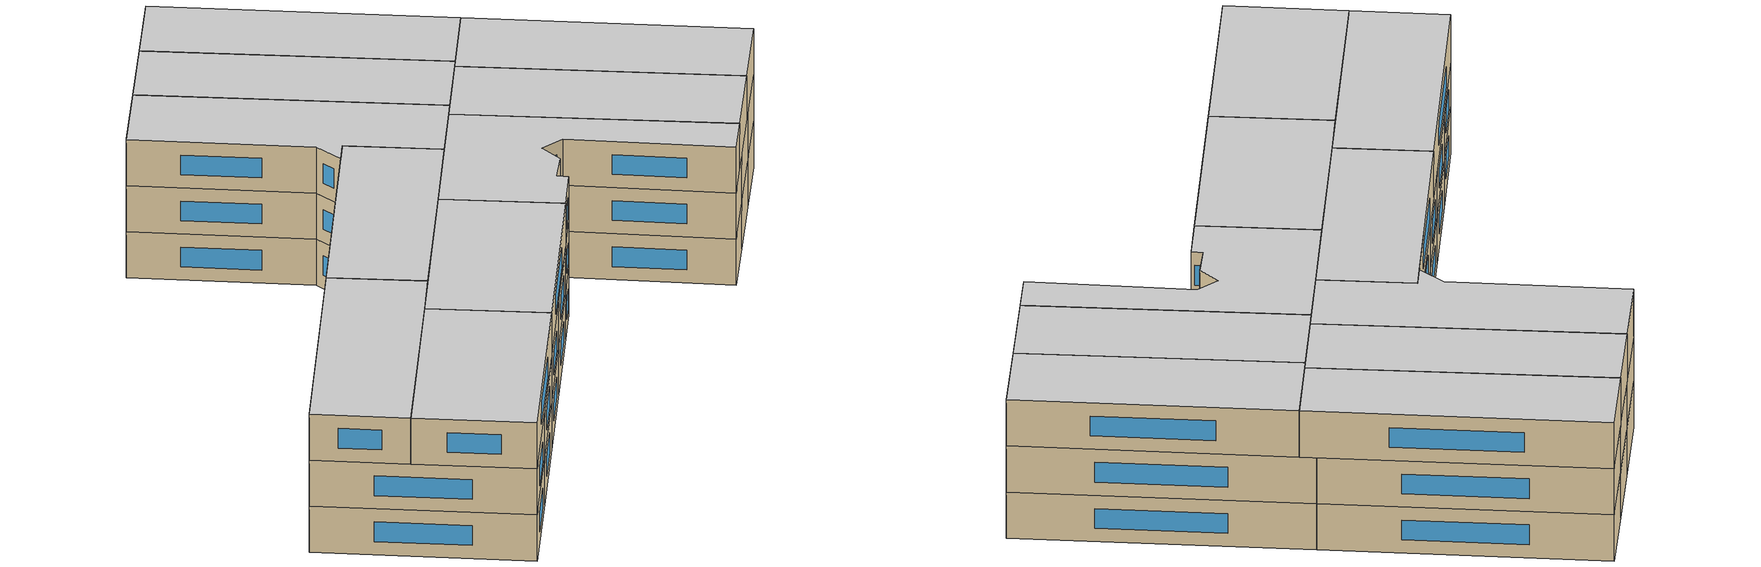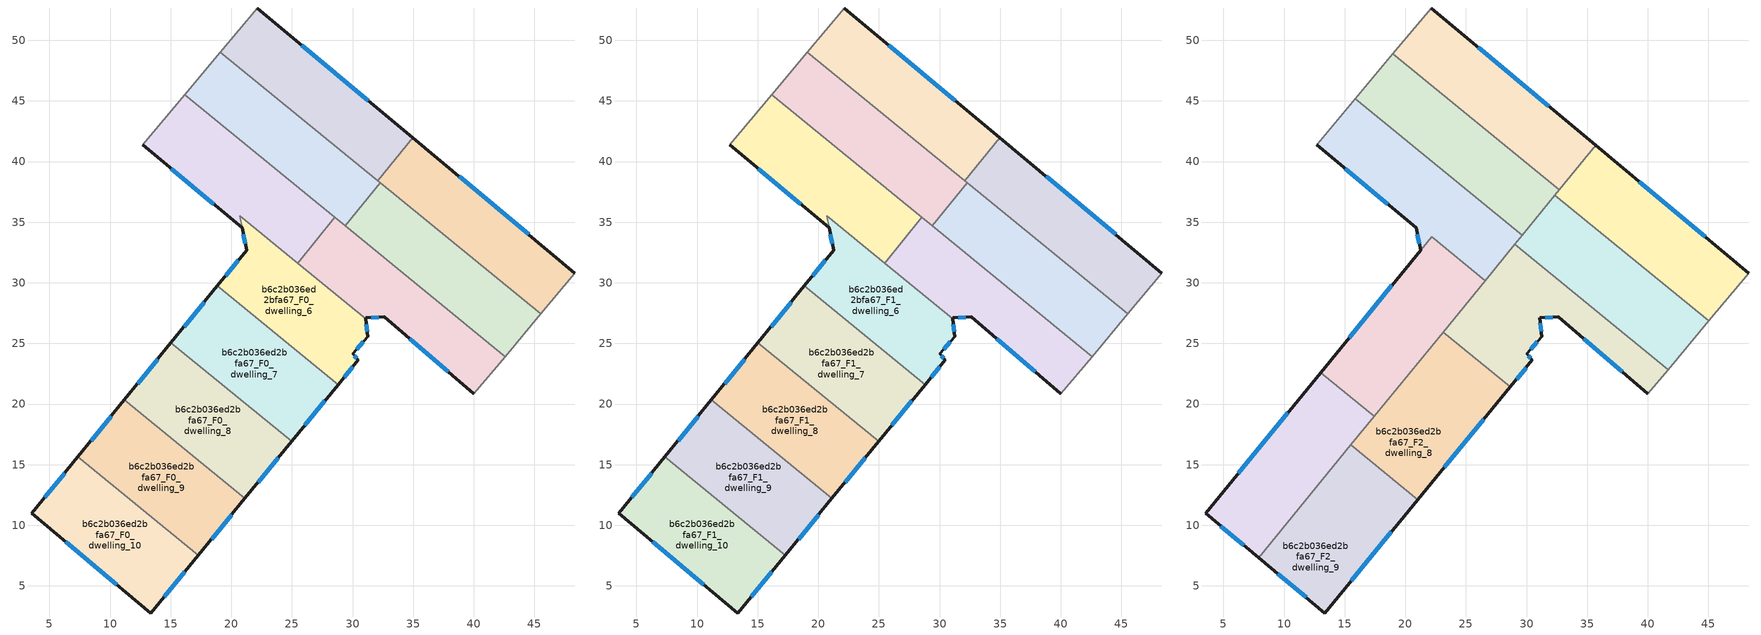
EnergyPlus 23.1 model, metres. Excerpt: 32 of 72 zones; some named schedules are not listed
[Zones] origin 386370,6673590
b6c2b036ed2bfa67_F0_dwelling_0
 floor ground (EU_floor_Construction): 48.34,30.81 45.52,27.43 32.07,38.42 34.96,41.96 z0
 wall outside (EU_wall_Construction): 48.34,30.81 34.96,41.96 z0:3
 wall adiabatic (EU_wall_Construction): 45.52,27.43 48.34,30.81 z0:3
 wall to b6c2b036ed2bfa67_F0_dwelling_1 (EU_wall_Construction): 34.96,41.96 32.07,38.42 z0:3
 wall to b6c2b036ed2bfa67_F0_dwelling_2 (EU_wall_Construction): 32.28,38.24 45.52,27.43 z0:3
 wall to b6c2b036ed2bfa67_F0_dwelling_3 (EU_wall_Construction): 32.07,38.42 32.28,38.24 z0:3
 window (EU_Window_Construction): 44.52,33.99 38.78,38.77 z0.86:2.14
b6c2b036ed2bfa67_F0_dwelling_1
 floor ground (EU_floor_Construction): 34.96,41.96 32.07,38.42 19.09,49.02 22.13,52.67 z0
 wall outside (EU_wall_Construction): 34.96,41.96 22.13,52.67 z0:3
 wall adiabatic (EU_wall_Construction): 22.13,52.67 19.09,49.02 z0:3
 wall to b6c2b036ed2bfa67_F0_dwelling_3 (EU_wall_Construction): 19.09,49.02 32.07,38.42 z0:3
 window (EU_Window_Construction): 31.3,45.02 25.79,49.61 z0.86:2.14
b6c2b036ed2bfa67_F0_dwelling_10
 floor ground (EU_floor_Construction): 17.27,7.52 13.37,2.77 3.53,10.98 7.34,15.64 z0
 wall outside (EU_wall_Construction): 7.34,15.64 3.53,10.98 13.37,2.77 17.27,7.52 z0:3
 wall to b6c2b036ed2bfa67_F0_dwelling_9 (EU_wall_Construction): 17.27,7.52 7.34,15.64 z0:3
 window (EU_Window_Construction): 14.49,4.13 16.16,6.17 / 6.34,8.63 10.56,5.11 / 6.25,14.31 4.62,12.31 z0.86:2.14
b6c2b036ed2bfa67_F0_dwelling_2
 floor ground (EU_floor_Construction): 45.52,27.43 42.59,23.92 29.39,34.7 32.28,38.24 z0
 wall adiabatic (EU_wall_Construction): 42.59,23.92 45.52,27.43 z0:3
 wall to b6c2b036ed2bfa67_F0_dwelling_3 (EU_wall_Construction): 32.28,38.24 29.39,34.7 z0:3
 wall to b6c2b036ed2bfa67_F0_dwelling_4 (EU_wall_Construction): 29.39,34.7 42.59,23.92 z0:3
b6c2b036ed2bfa67_F0_dwelling_3
 floor ground (EU_floor_Construction): 32.28,38.24 29.39,34.7 16.16,45.51 19.09,49.02 z0
 wall adiabatic (EU_wall_Construction): 19.09,49.02 16.16,45.51 z0:3
 wall to b6c2b036ed2bfa67_F0_dwelling_5 (EU_wall_Construction): 16.16,45.51 28.55,35.39 z0:3
 wall to b6c2b036ed2bfa67_F0_dwelling_4 (EU_wall_Construction): 28.55,35.39 29.39,34.7 z0:3
b6c2b036ed2bfa67_F0_dwelling_4
 floor ground (EU_floor_Construction): 42.59,23.92 40.01,20.84 32.61,27.21 31.09,27.11 31.1,27.02 25.47,31.62 28.55,35.39 z0
 wall outside (EU_wall_Construction): 31.1,27.02 31.09,27.11 32.61,27.21 40.01,20.84 z0:3
 wall to b6c2b036ed2bfa67_F0_dwelling_5 (EU_wall_Construction): 28.55,35.39 25.47,31.62 z0:3
 wall adiabatic (EU_wall_Construction): 40.01,20.84 42.59,23.92 z0:3
 wall to b6c2b036ed2bfa67_F0_dwelling_6 (EU_wall_Construction): 25.47,31.62 31.1,27.02 z0:3
 window (EU_Window_Construction): 34.72,25.39 37.9,22.66 / 31.53,27.14 32.17,27.18 z0.86:2.14
b6c2b036ed2bfa67_F0_dwelling_5
 floor ground (EU_floor_Construction): 28.55,35.39 25.47,31.62 20.7,35.52 20.89,34.54 12.71,41.38 16.16,45.51 z0
 wall outside (EU_wall_Construction): 12.71,41.38 20.89,34.54 z0:3
 wall adiabatic (EU_wall_Construction): 16.16,45.51 12.71,41.38 z0:3
 wall to b6c2b036ed2bfa67_F0_dwelling_6 (EU_wall_Construction): 20.89,34.55 20.7,35.52 25.47,31.62 z0:3
 window (EU_Window_Construction): 15.04,39.43 18.55,36.5 z0.86:2.14
b6c2b036ed2bfa67_F0_dwelling_6
 floor ground (EU_floor_Construction): 31.1,27.02 31.25,25.56 30.01,24.13 30.49,23.65 28.82,21.61 18.85,29.75 21.26,32.69 20.89,34.55 20.7,35.52 z0
 wall outside (EU_wall_Construction): 28.82,21.61 30.49,23.65 30.01,24.13 31.25,25.56 31.1,27.02 / 20.89,34.55 21.26,32.69 18.85,29.75 z0:3
 wall to b6c2b036ed2bfa67_F0_dwelling_7 (EU_wall_Construction): 18.85,29.75 28.82,21.61 z0:3
 window (EU_Window_Construction): 30.36,24.54 30.89,25.15 / 30.35,23.78 30.15,23.99 / 29.3,22.19 30.01,23.06 / 20.57,31.85 19.54,30.59 / 21,34.02 21.15,33.22 / 31.21,25.98 31.14,26.6 z0.86:2.14
b6c2b036ed2bfa67_F0_dwelling_7
 floor ground (EU_floor_Construction): 28.82,21.61 24.97,16.92 15.02,25.05 18.85,29.75 z0
 wall outside (EU_wall_Construction): 24.97,16.92 28.82,21.61 / 18.85,29.75 15.02,25.05 z0:3
 wall to b6c2b036ed2bfa67_F0_dwelling_8 (EU_wall_Construction): 15.02,25.05 24.97,16.92 z0:3
 window (EU_Window_Construction): 26.07,18.26 27.72,20.27 / 17.76,28.41 16.11,26.39 z0.86:2.14
b6c2b036ed2bfa67_F0_dwelling_8
 floor ground (EU_floor_Construction): 24.97,16.92 21.12,12.22 11.18,20.35 15.02,25.05 z0
 wall outside (EU_wall_Construction): 21.12,12.22 24.97,16.92 / 15.02,25.05 11.18,20.35 z0:3
 wall to b6c2b036ed2bfa67_F0_dwelling_9 (EU_wall_Construction): 11.18,20.35 21.12,12.22 z0:3
 window (EU_Window_Construction): 22.22,13.57 23.87,15.58 / 13.92,23.71 12.28,21.69 z0.86:2.14
b6c2b036ed2bfa67_F0_dwelling_9
 floor ground (EU_floor_Construction): 21.12,12.22 17.27,7.52 7.34,15.64 11.18,20.35 z0
 wall outside (EU_wall_Construction): 17.27,7.52 21.12,12.22 / 11.18,20.35 7.34,15.64 z0:3
 window (EU_Window_Construction): 18.37,8.87 20.02,10.88 / 10.08,19 8.43,16.99 z0.86:2.14
b6c2b036ed2bfa67_F1_dwelling_0
 floor to b6c2b036ed2bfa67_F0_dwelling_0 (EU_floor_Construction): 48.34,30.81 45.52,27.43 32.07,38.42 34.96,41.96 z3
 wall outside (EU_wall_Construction): 48.34,30.81 34.96,41.96 z3:6
 wall adiabatic (EU_wall_Construction): 45.52,27.43 48.34,30.81 z3:6
 wall to b6c2b036ed2bfa67_F1_dwelling_1 (EU_wall_Construction): 34.96,41.96 32.07,38.42 z3:6
 wall to b6c2b036ed2bfa67_F1_dwelling_2 (EU_wall_Construction): 32.28,38.24 45.52,27.43 z3:6
 wall to b6c2b036ed2bfa67_F1_dwelling_3 (EU_wall_Construction): 32.07,38.42 32.28,38.24 z3:6
 window (EU_Window_Construction): 44.52,33.99 38.78,38.77 z3.86:5.14
b6c2b036ed2bfa67_F1_dwelling_1
 floor to b6c2b036ed2bfa67_F0_dwelling_1 (EU_floor_Construction): 34.96,41.96 32.07,38.42 19.09,49.02 22.13,52.67 z3
 wall outside (EU_wall_Construction): 34.96,41.96 22.13,52.67 z3:6
 wall adiabatic (EU_wall_Construction): 22.13,52.67 19.09,49.02 z3:6
 wall to b6c2b036ed2bfa67_F1_dwelling_3 (EU_wall_Construction): 19.09,49.02 32.07,38.42 z3:6
 window (EU_Window_Construction): 31.3,45.02 25.79,49.61 z3.86:5.14
b6c2b036ed2bfa67_F1_dwelling_10
 floor to b6c2b036ed2bfa67_F0_dwelling_10 (EU_floor_Construction): 17.27,7.52 13.37,2.77 3.53,10.98 7.34,15.64 z3
 wall outside (EU_wall_Construction): 7.34,15.64 3.53,10.98 13.37,2.77 17.27,7.52 z3:6
 wall to b6c2b036ed2bfa67_F1_dwelling_9 (EU_wall_Construction): 17.27,7.52 7.34,15.64 z3:6
 window (EU_Window_Construction): 14.49,4.13 16.16,6.17 / 6.34,8.63 10.56,5.11 / 6.25,14.31 4.62,12.31 z3.86:5.14
 ceiling adiabatic (EU_roof_Construction): 7.92,7.32 11.76,12.03 7.34,15.64 3.53,10.98 z6
b6c2b036ed2bfa67_F1_dwelling_2
 floor to b6c2b036ed2bfa67_F0_dwelling_2 (EU_floor_Construction): 45.52,27.43 42.59,23.92 29.39,34.7 32.28,38.24 z3
 wall adiabatic (EU_wall_Construction): 42.59,23.92 45.52,27.43 z3:6
 wall to b6c2b036ed2bfa67_F1_dwelling_3 (EU_wall_Construction): 32.28,38.24 29.39,34.7 z3:6
 wall to b6c2b036ed2bfa67_F1_dwelling_4 (EU_wall_Construction): 29.39,34.7 42.59,23.92 z3:6
b6c2b036ed2bfa67_F1_dwelling_3
 floor to b6c2b036ed2bfa67_F0_dwelling_3 (EU_floor_Construction): 32.28,38.24 29.39,34.7 16.16,45.51 19.09,49.02 z3
 wall adiabatic (EU_wall_Construction): 19.09,49.02 16.16,45.51 z3:6
 wall to b6c2b036ed2bfa67_F1_dwelling_5 (EU_wall_Construction): 16.16,45.51 28.55,35.39 z3:6
 wall to b6c2b036ed2bfa67_F1_dwelling_4 (EU_wall_Construction): 28.55,35.39 29.39,34.7 z3:6
b6c2b036ed2bfa67_F1_dwelling_4
 floor to b6c2b036ed2bfa67_F0_dwelling_4 (EU_floor_Construction): 42.59,23.92 40.01,20.84 32.61,27.21 31.09,27.11 31.1,27.02 25.47,31.62 28.55,35.39 z3
 wall outside (EU_wall_Construction): 31.1,27.02 31.09,27.11 32.61,27.21 40.01,20.84 z3:6
 wall to b6c2b036ed2bfa67_F1_dwelling_5 (EU_wall_Construction): 28.55,35.39 25.47,31.62 z3:6
 wall adiabatic (EU_wall_Construction): 40.01,20.84 42.59,23.92 z3:6
 wall to b6c2b036ed2bfa67_F1_dwelling_6 (EU_wall_Construction): 25.47,31.62 31.1,27.02 z3:6
 window (EU_Window_Construction): 34.72,25.39 37.9,22.66 / 31.53,27.14 32.17,27.18 z3.86:5.14
b6c2b036ed2bfa67_F1_dwelling_5
 floor to b6c2b036ed2bfa67_F0_dwelling_5 (EU_floor_Construction): 28.55,35.39 25.47,31.62 20.7,35.52 20.89,34.54 12.71,41.38 16.16,45.51 z3
 wall outside (EU_wall_Construction): 12.71,41.38 20.89,34.54 z3:6
 wall adiabatic (EU_wall_Construction): 16.16,45.51 12.71,41.38 z3:6
 wall to b6c2b036ed2bfa67_F1_dwelling_6 (EU_wall_Construction): 20.89,34.55 20.7,35.52 25.47,31.62 z3:6
 window (EU_Window_Construction): 15.04,39.43 18.55,36.5 z3.86:5.14
b6c2b036ed2bfa67_F1_dwelling_6
 floor to b6c2b036ed2bfa67_F0_dwelling_6 (EU_floor_Construction): 31.1,27.02 31.25,25.56 30.01,24.13 30.49,23.65 28.82,21.61 18.85,29.75 21.26,32.69 20.89,34.55 20.7,35.52 z3
 wall outside (EU_wall_Construction): 28.82,21.61 30.49,23.65 30.01,24.13 31.25,25.56 31.1,27.02 / 20.89,34.55 21.26,32.69 18.85,29.75 z3:6
 wall to b6c2b036ed2bfa67_F1_dwelling_7 (EU_wall_Construction): 18.85,29.75 28.82,21.61 z3:6
 window (EU_Window_Construction): 30.36,24.54 30.89,25.15 / 30.35,23.78 30.15,23.99 / 29.3,22.19 30.01,23.06 / 20.57,31.85 19.54,30.59 / 21,34.02 21.15,33.22 / 31.21,25.98 31.14,26.6 z3.86:5.14
b6c2b036ed2bfa67_F1_dwelling_7
 floor to b6c2b036ed2bfa67_F0_dwelling_7 (EU_floor_Construction): 28.82,21.61 24.97,16.92 15.02,25.05 18.85,29.75 z3
 wall outside (EU_wall_Construction): 24.97,16.92 28.82,21.61 / 18.85,29.75 15.02,25.05 z3:6
 wall to b6c2b036ed2bfa67_F1_dwelling_8 (EU_wall_Construction): 15.02,25.05 24.97,16.92 z3:6
 window (EU_Window_Construction): 26.07,18.26 27.72,20.27 / 17.76,28.41 16.11,26.39 z3.86:5.14
b6c2b036ed2bfa67_F1_dwelling_8
 floor to b6c2b036ed2bfa67_F0_dwelling_8 (EU_floor_Construction): 24.97,16.92 21.12,12.22 11.18,20.35 15.02,25.05 z3
 wall outside (EU_wall_Construction): 21.12,12.22 24.97,16.92 / 15.02,25.05 11.18,20.35 z3:6
 wall to b6c2b036ed2bfa67_F1_dwelling_9 (EU_wall_Construction): 11.18,20.35 21.12,12.22 z3:6
 window (EU_Window_Construction): 22.22,13.57 23.87,15.58 / 13.92,23.71 12.28,21.69 z3.86:5.14
b6c2b036ed2bfa67_F1_dwelling_9
 floor to b6c2b036ed2bfa67_F0_dwelling_9 (EU_floor_Construction): 21.12,12.22 17.27,7.52 7.34,15.64 11.18,20.35 z3
 wall outside (EU_wall_Construction): 17.27,7.52 21.12,12.22 / 11.18,20.35 7.34,15.64 z3:6
 window (EU_Window_Construction): 18.37,8.87 20.02,10.88 / 10.08,19 8.43,16.99 z3.86:5.14
 ceiling adiabatic (EU_roof_Construction): 11.76,12.03 15.6,16.73 11.18,20.35 7.34,15.64 z6
b6c2b036ed2bfa67_F2_dwelling_0
 floor to b6c2b036ed2bfa67_F1_dwelling_1 (EU_floor_Construction): 34.96,41.96 32.07,38.42 19.09,49.02 22.13,52.67 z6
 floor to b6c2b036ed2bfa67_F1_dwelling_0 (EU_floor_Construction): 35.7,41.34 32.82,37.81 32.07,38.42 34.96,41.96 z6
 floor to b6c2b036ed2bfa67_F1_dwelling_3 (EU_floor_Construction): 32.28,38.24 32.16,38.1 18.96,48.88 19.09,49.02 z6
 floor to b6c2b036ed2bfa67_F1_dwelling_2 (EU_floor_Construction): 32.82,37.81 32.7,37.66 32.16,38.1 32.28,38.24 z6
 wall outside (EU_wall_Construction): 35.71,41.34 22.13,52.67 z6:9
 wall to b6c2b036ed2bfa67_F2_dwelling_1 (EU_wall_Construction): 18.96,48.88 32.7,37.66 z6:9
 wall adiabatic (EU_wall_Construction): 22.13,52.67 18.96,48.88 z6:9
 wall to b6c2b036ed2bfa67_F2_dwelling_5 (EU_wall_Construction): 32.7,37.66 35.71,41.34 z6:9
 window (EU_Window_Construction): 31.83,44.58 26.01,49.43 z6.86:8.14
 ceiling to b6c2b036ed2bfa67_F3_dwelling_0 (EU_floor_Construction): 32.7,37.66 35.71,41.34 22.13,52.67 18.96,48.88 z9
b6c2b036ed2bfa67_F2_dwelling_1
 floor to b6c2b036ed2bfa67_F1_dwelling_3 (EU_floor_Construction): 32.16,38.1 29.39,34.7 16.16,45.51 18.96,48.88 z6
 floor to b6c2b036ed2bfa67_F1_dwelling_5 (EU_floor_Construction): 28.55,35.39 28.26,35.04 15.87,45.17 16.16,45.51 z6
 floor to b6c2b036ed2bfa67_F1_dwelling_2 (EU_floor_Construction): 32.7,37.66 29.93,34.27 29.39,34.7 32.16,38.1 z6
 floor to b6c2b036ed2bfa67_F1_dwelling_4 (EU_floor_Construction): 29.93,34.27 29.64,33.92 28.26,35.04 28.55,35.39 z6
 wall to b6c2b036ed2bfa67_F2_dwelling_2 (EU_wall_Construction): 15.87,45.17 29.64,33.92 z6:9
 wall adiabatic (EU_wall_Construction): 18.96,48.88 15.87,45.17 z6:9
 wall to b6c2b036ed2bfa67_F2_dwelling_6 (EU_wall_Construction): 29.64,33.92 32.35,37.23 z6:9
 wall to b6c2b036ed2bfa67_F2_dwelling_5 (EU_wall_Construction): 32.35,37.23 32.7,37.66 z6:9
 ceiling to b6c2b036ed2bfa67_F3_dwelling_1 (EU_floor_Construction): 29.64,33.92 32.7,37.66 18.96,48.88 15.87,45.17 z9
b6c2b036ed2bfa67_F2_dwelling_2
 floor to b6c2b036ed2bfa67_F1_dwelling_5 (EU_floor_Construction): 28.26,35.04 25.47,31.62 20.7,35.52 20.89,34.55 12.71,41.38 15.87,45.17 z6
 floor to b6c2b036ed2bfa67_F1_dwelling_4 (EU_floor_Construction): 29.64,33.92 26.85,30.5 25.47,31.62 28.26,35.04 z6
 floor to b6c2b036ed2bfa67_F1_dwelling_6 (EU_floor_Construction): 22.16,33.8 21.26,32.69 20.89,34.55 20.7,35.52 26.85,30.5 26.59,30.19 z6
 wall outside (EU_wall_Construction): 12.71,41.38 20.89,34.54 21.26,32.69 z6:9
 wall adiabatic (EU_wall_Construction): 15.87,45.17 12.78,41.47 12.71,41.38 z6:9
 wall to b6c2b036ed2bfa67_F2_dwelling_7 (EU_wall_Construction): 26.59,30.18 29.03,33.17 z6:9
 wall to b6c2b036ed2bfa67_F2_dwelling_3 (EU_wall_Construction): 22.17,33.8 26.59,30.18 / 21.26,32.69 22.16,33.8 z6:9
 wall to b6c2b036ed2bfa67_F2_dwelling_6 (EU_wall_Construction): 29.03,33.17 29.64,33.92 z6:9
 window (EU_Window_Construction): 15.04,39.43 18.55,36.5 / 20.99,34.02 21.15,33.22 z6.86:8.14
 ceiling to b6c2b036ed2bfa67_F3_dwelling_2 (EU_floor_Construction): 26.59,30.18 29.64,33.92 15.87,45.17 12.78,41.47 12.71,41.38 20.89,34.54 21.26,32.69 22.16,33.8 z9
b6c2b036ed2bfa67_F2_dwelling_3
 floor to b6c2b036ed2bfa67_F1_dwelling_7 (EU_floor_Construction): 23.28,26.13 19.44,21.44 15.02,25.05 18.85,29.75 z6
 floor to b6c2b036ed2bfa67_F1_dwelling_8 (EU_floor_Construction): 19.44,21.44 17.43,18.98 13.01,22.59 15.02,25.05 z6
 floor to b6c2b036ed2bfa67_F1_dwelling_6 (EU_floor_Construction): 26.59,30.19 23.28,26.13 18.85,29.75 22.16,33.8 z6
 wall outside (EU_wall_Construction): 21.26,32.69 13.01,22.59 z6:9
 wall to b6c2b036ed2bfa67_F2_dwelling_4 (EU_wall_Construction): 13.01,22.59 17.43,18.97 z6:9
 wall to b6c2b036ed2bfa67_F2_dwelling_8 (EU_wall_Construction): 17.43,18.97 23.13,25.94 z6:9
 wall to b6c2b036ed2bfa67_F2_dwelling_7 (EU_wall_Construction): 23.12,25.94 26.59,30.19 z6:9
 window (EU_Window_Construction): 18.9,29.81 15.36,25.48 z6.86:8.14
 ceiling to b6c2b036ed2bfa67_F3_dwelling_3 (EU_floor_Construction): 17.43,18.97 26.59,30.18 22.17,33.8 13.01,22.59 z9
b6c2b036ed2bfa67_F2_dwelling_4
 floor to b6c2b036ed2bfa67_F1_dwelling_8 (EU_floor_Construction): 17.43,18.98 15.6,16.73 11.18,20.35 13.01,22.59 z6
 floor adiabatic (EU_floor_Construction): 15.6,16.73 7.92,7.32 3.53,10.98 11.18,20.35 z6
 wall outside (EU_wall_Construction): 13.01,22.59 3.53,10.98 7.92,7.32 z6:9
 wall to b6c2b036ed2bfa67_F2_dwelling_9 (EU_wall_Construction): 7.92,7.32 15.52,16.63 z6:9
 wall to b6c2b036ed2bfa67_F2_dwelling_8 (EU_wall_Construction): 15.52,16.63 17.43,18.98 z6:9
 window (EU_Window_Construction): 4.78,9.93 6.66,8.37 / 10.3,19.27 6.24,14.3 z6.86:8.14
 ceiling to b6c2b036ed2bfa67_F3_dwelling_4 (EU_floor_Construction): 7.92,7.32 17.43,18.97 13.01,22.59 3.53,10.98 z9
b6c2b036ed2bfa67_F2_dwelling_5
 floor to b6c2b036ed2bfa67_F1_dwelling_0 (EU_floor_Construction): 48.34,30.81 45.52,27.43 32.82,37.81 35.7,41.34 z6
 floor to b6c2b036ed2bfa67_F1_dwelling_2 (EU_floor_Construction): 45.52,27.43 45.04,26.86 32.35,37.23 32.82,37.81 z6
 wall outside (EU_wall_Construction): 48.34,30.81 35.71,41.34 z6:9
 wall adiabatic (EU_wall_Construction): 45.04,26.86 48.34,30.81 z6:9
 wall to b6c2b036ed2bfa67_F2_dwelling_6 (EU_wall_Construction): 32.35,37.23 45.04,26.86 z6:9
 window (EU_Window_Construction): 44.73,33.82 39.31,38.33 z6.86:8.14
 ceiling to b6c2b036ed2bfa67_F3_dwelling_5 (EU_floor_Construction): 45.04,26.86 48.34,30.81 35.71,41.34 32.35,37.23 z9
b6c2b036ed2bfa67_F2_dwelling_6
 floor to b6c2b036ed2bfa67_F1_dwelling_2 (EU_floor_Construction): 45.04,26.86 42.59,23.92 29.93,34.27 32.35,37.23 z6
 floor to b6c2b036ed2bfa67_F1_dwelling_4 (EU_floor_Construction): 42.59,23.92 41.68,22.83 29.03,33.17 29.93,34.27 z6
 wall adiabatic (EU_wall_Construction): 41.68,22.83 45.04,26.86 z6:9
 wall to b6c2b036ed2bfa67_F2_dwelling_7 (EU_wall_Construction): 29.03,33.17 41.68,22.83 z6:9
 ceiling to b6c2b036ed2bfa67_F3_dwelling_6 (EU_floor_Construction): 41.68,22.83 45.04,26.86 32.35,37.23 29.03,33.17 z9
b6c2b036ed2bfa67_F2_dwelling_7
 floor to b6c2b036ed2bfa67_F1_dwelling_4 (EU_floor_Construction): 41.68,22.83 40.01,20.84 32.61,27.21 31.09,27.11 31.1,27.02 26.85,30.5 29.03,33.17 z6
 floor to b6c2b036ed2bfa67_F1_dwelling_6 (EU_floor_Construction): 31.1,27.02 31.25,25.56 30.01,24.13 30.49,23.65 28.82,21.61 23.28,26.13 26.85,30.5 z6
 floor to b6c2b036ed2bfa67_F1_dwelling_7 (EU_floor_Construction): 28.82,21.61 28.66,21.42 23.13,25.94 23.28,26.13 z6
 wall outside (EU_wall_Construction): 28.66,21.42 30.49,23.65 30.01,24.13 31.25,25.56 31.09,27.11 32.61,27.21 40.01,20.84 z6:9
 wall to b6c2b036ed2bfa67_F2_dwelling_8 (EU_wall_Construction): 23.12,25.94 28.66,21.42 z6:9
 wall adiabatic (EU_wall_Construction): 40.01,20.84 41.68,22.83 z6:9
 window (EU_Window_Construction): 31.2,26 31.14,26.67 / 30.36,24.54 30.89,25.15 / 30.35,23.78 30.15,23.99 / 29.18,22.06 29.97,23.01 / 34.72,25.39 37.9,22.66 / 31.53,27.14 32.17,27.18 z6.86:8.14
 ceiling to b6c2b036ed2bfa67_F3_dwelling_7 (EU_floor_Construction): 40.01,20.84 41.68,22.83 29.03,33.17 23.12,25.94 28.66,21.42 30.49,23.65 30.01,24.13 31.25,25.56 31.09,27.11 32.61,27.21 z9
b6c2b036ed2bfa67_F2_dwelling_8
 floor to b6c2b036ed2bfa67_F1_dwelling_8 (EU_floor_Construction): 24.97,16.92 21.12,12.22 15.6,16.73 19.44,21.44 z6
 floor to b6c2b036ed2bfa67_F1_dwelling_7 (EU_floor_Construction): 28.66,21.42 24.97,16.92 19.44,21.44 23.13,25.94 z6
 floor to b6c2b036ed2bfa67_F1_dwelling_9 (EU_floor_Construction): 21.12,12.22 21.04,12.12 15.52,16.63 15.6,16.73 z6
 wall outside (EU_wall_Construction): 21.04,12.12 28.66,21.42 z6:9
 wall to b6c2b036ed2bfa67_F2_dwelling_9 (EU_wall_Construction): 15.52,16.63 21.04,12.12 z6:9
 window (EU_Window_Construction): 23.22,14.78 26.48,18.76 z6.86:8.14
 ceiling to b6c2b036ed2bfa67_F3_dwelling_8 (EU_floor_Construction): 21.04,12.12 28.66,21.42 23.12,25.94 15.52,16.63 z9
b6c2b036ed2bfa67_F2_dwelling_9
 floor to b6c2b036ed2bfa67_F1_dwelling_10 (EU_floor_Construction): 17.27,7.52 13.37,2.77 7.92,7.32 11.76,12.03 z6
 floor to b6c2b036ed2bfa67_F1_dwelling_9 (EU_floor_Construction): 21.04,12.12 17.27,7.52 11.76,12.03 15.52,16.63 z6
 wall outside (EU_wall_Construction): 7.92,7.32 13.37,2.77 21.04,12.12 z6:9
 window (EU_Window_Construction): 15.56,5.44 18.85,9.45 / 9.47,6.02 11.81,4.07 z6.86:8.14
 ceiling to b6c2b036ed2bfa67_F3_dwelling_9 (EU_floor_Construction): 13.37,2.77 21.04,12.12 15.52,16.63 7.92,7.32 z9
[Building]
EU S2 Campaign: North Axis=0; Terrain=City; Solar Distribution=FullExterior
[Site:Location]
Helsinki-Vantaa.AP: Latitude=60.317; Longitude=24.963; Time Zone=2; Elevation=54.6
[SizingPeriod:WeatherFileDays]
AnnualSizingPeriod: Begin Month=1; Begin Day of Month=1; End Month=12; End Day of Month=31; Day of Week for Start Day=Monday; Use Weather File Daylight Saving Period=No; Use Weather File Rain and Snow Indicators=No
[MATERIAL]
EU_InternalMass_Material: Roughness=MediumRough; Thickness=0.1; Conductivity=1; Density=1800; Specific Heat=900; Thermal Absorptance=0.9; Solar Absorptance=0.7; Visible Absorptance=0.7
[MATERIAL:NOMASS] Roughness=MediumRough; Thermal Absorptance=0.9; Solar Absorptance=0.7; Visible Absorptance=0.7
Name | Thermal Resistance
EU_wall_NoMass | 1.10183
EU_roof_NoMass; EU_floor_NoMass | 1.70606
[WINDOWMATERIAL:SIMPLEGLAZINGSYSTEM]
EU_Window_SimpleGlazing: UFactor=3.11035; Solar Heat Gain Coefficient=0.8; Visible Transmittance=0.8
[CONSTRUCTION]
EU_wall_Construction: EU_wall_NoMass
EU_roof_Construction: EU_roof_NoMass
EU_floor_Construction: EU_floor_NoMass
EU_Window_Construction: EU_Window_SimpleGlazing
EU_InternalMass_Construction: EU_InternalMass_Material
[ZONE] Type=1; Multiplier=1; Ceiling Height=autocalculate; Floor Area=autocalculate; Part of Total Floor Area=Yes
Name | Volume
b6c2b036ed2bfa67_F0_dwelling_0; b6c2b036ed2bfa67_F1_dwelling_0 | 234.007
b6c2b036ed2bfa67_F2_dwelling_0 | 257.419
b6c2b036ed2bfa67_F0_dwelling_1; b6c2b036ed2bfa67_F1_dwelling_1 | 234.018
b6c2b036ed2bfa67_F2_dwelling_1; b6c2b036ed2bfa67_F2_dwelling_7 | 257.448
b6c2b036ed2bfa67_F0_dwelling_10; b6c2b036ed2bfa67_F1_dwelling_10 | 234.015
b6c2b036ed2bfa67_F0_dwelling_2; b6c2b036ed2bfa67_F1_dwelling_2 | 234.038
b6c2b036ed2bfa67_F2_dwelling_2 | 266.601
b6c2b036ed2bfa67_F0_dwelling_3; b6c2b036ed2bfa67_F1_dwelling_3 | 234.04
b6c2b036ed2bfa67_F2_dwelling_3 | 248.282
b6c2b036ed2bfa67_F0_dwelling_4; b6c2b036ed2bfa67_F1_dwelling_4 | 234.064
b6c2b036ed2bfa67_F2_dwelling_4 | 257.429
b6c2b036ed2bfa67_F0_dwelling_5 | 251.709
b6c2b036ed2bfa67_F1_dwelling_5 | 251.717
b6c2b036ed2bfa67_F2_dwelling_5 | 257.445
b6c2b036ed2bfa67_F0_dwelling_6; b6c2b036ed2bfa67_F1_dwelling_6 | 216.348
b6c2b036ed2bfa67_F2_dwelling_6 | 257.442
b6c2b036ed2bfa67_F0_dwelling_7; b6c2b036ed2bfa67_F1_dwelling_7 | 234.012
b6c2b036ed2bfa67_F0_dwelling_8; b6c2b036ed2bfa67_F1_dwelling_8 | 234.045
b6c2b036ed2bfa67_F2_dwelling_8 | 257.44
b6c2b036ed2bfa67_F0_dwelling_9; b6c2b036ed2bfa67_F1_dwelling_9 | 234.026
b6c2b036ed2bfa67_F2_dwelling_9 | 257.435
[INTERNALMASS] Construction=EU_InternalMass_Construction
Name | Zone or ZoneList | Surface Area
b6c2b036ed2bfa67_F0_dwelling_0_EU_InternalMass | b6c2b036ed2bfa67_F0_dwelling_0 | 78.0025
b6c2b036ed2bfa67_F0_dwelling_1_EU_InternalMass | b6c2b036ed2bfa67_F0_dwelling_1 | 78.004
b6c2b036ed2bfa67_F0_dwelling_2_EU_InternalMass | b6c2b036ed2bfa67_F0_dwelling_2 | 78.0133
b6c2b036ed2bfa67_F0_dwelling_3_EU_InternalMass | b6c2b036ed2bfa67_F0_dwelling_3 | 78.0143
b6c2b036ed2bfa67_F0_dwelling_4_EU_InternalMass | b6c2b036ed2bfa67_F0_dwelling_4 | 78.0204
b6c2b036ed2bfa67_F0_dwelling_5_EU_InternalMass | b6c2b036ed2bfa67_F0_dwelling_5 | 83.9081
b6c2b036ed2bfa67_F0_dwelling_6_EU_InternalMass | b6c2b036ed2bfa67_F0_dwelling_6 | 72.126
b6c2b036ed2bfa67_F0_dwelling_7_EU_InternalMass | b6c2b036ed2bfa67_F0_dwelling_7 | 78.004
b6c2b036ed2bfa67_F0_dwelling_8_EU_InternalMass | b6c2b036ed2bfa67_F0_dwelling_8 | 78.015
b6c2b036ed2bfa67_F0_dwelling_9_EU_InternalMass | b6c2b036ed2bfa67_F0_dwelling_9 | 78.0082
b6c2b036ed2bfa67_F0_dwelling_10_EU_InternalMass | b6c2b036ed2bfa67_F0_dwelling_10 | 78.0051
b6c2b036ed2bfa67_F1_dwelling_0_EU_InternalMass | b6c2b036ed2bfa67_F1_dwelling_0 | 78.0025
b6c2b036ed2bfa67_F1_dwelling_1_EU_InternalMass | b6c2b036ed2bfa67_F1_dwelling_1 | 78.004
b6c2b036ed2bfa67_F1_dwelling_2_EU_InternalMass | b6c2b036ed2bfa67_F1_dwelling_2 | 78.0133
b6c2b036ed2bfa67_F1_dwelling_3_EU_InternalMass | b6c2b036ed2bfa67_F1_dwelling_3 | 78.0143
b6c2b036ed2bfa67_F1_dwelling_4_EU_InternalMass | b6c2b036ed2bfa67_F1_dwelling_4 | 78.0204
b6c2b036ed2bfa67_F1_dwelling_5_EU_InternalMass | b6c2b036ed2bfa67_F1_dwelling_5 | 83.9081
b6c2b036ed2bfa67_F1_dwelling_6_EU_InternalMass | b6c2b036ed2bfa67_F1_dwelling_6 | 72.126
b6c2b036ed2bfa67_F1_dwelling_7_EU_InternalMass | b6c2b036ed2bfa67_F1_dwelling_7 | 78.004
b6c2b036ed2bfa67_F1_dwelling_8_EU_InternalMass | b6c2b036ed2bfa67_F1_dwelling_8 | 78.015
b6c2b036ed2bfa67_F1_dwelling_9_EU_InternalMass | b6c2b036ed2bfa67_F1_dwelling_9 | 78.0082
b6c2b036ed2bfa67_F1_dwelling_10_EU_InternalMass | b6c2b036ed2bfa67_F1_dwelling_10 | 78.0051
b6c2b036ed2bfa67_F2_dwelling_0_EU_InternalMass | b6c2b036ed2bfa67_F2_dwelling_0 | 85.8064
b6c2b036ed2bfa67_F2_dwelling_1_EU_InternalMass | b6c2b036ed2bfa67_F2_dwelling_1 | 85.816
b6c2b036ed2bfa67_F2_dwelling_2_EU_InternalMass | b6c2b036ed2bfa67_F2_dwelling_2 | 88.8671
b6c2b036ed2bfa67_F2_dwelling_3_EU_InternalMass | b6c2b036ed2bfa67_F2_dwelling_3 | 82.7643
b6c2b036ed2bfa67_F2_dwelling_4_EU_InternalMass | b6c2b036ed2bfa67_F2_dwelling_4 | 85.8094
b6c2b036ed2bfa67_F2_dwelling_5_EU_InternalMass | b6c2b036ed2bfa67_F2_dwelling_5 | 85.815
b6c2b036ed2bfa67_F2_dwelling_6_EU_InternalMass | b6c2b036ed2bfa67_F2_dwelling_6 | 85.8137
b6c2b036ed2bfa67_F2_dwelling_7_EU_InternalMass | b6c2b036ed2bfa67_F2_dwelling_7 | 85.816
b6c2b036ed2bfa67_F2_dwelling_8_EU_InternalMass | b6c2b036ed2bfa67_F2_dwelling_8 | 85.8132
b6c2b036ed2bfa67_F2_dwelling_9_EU_InternalMass | b6c2b036ed2bfa67_F2_dwelling_9 | 85.8117
[OTHEREQUIPMENT] Fuel Type=Electricity; Design Level Calculation Method=Watts/Area; Power per Zone Floor Area=1; Fraction Latent=0; Fraction Radiant=0; Fraction Lost=0; Carbon Dioxide Generation Rate=0; EndUse Subcategory=EU_Step8_InternalGains
Name | Zone or ZoneList or Space or SpaceList | Schedule
EU_Step8_InternalGain_b6c2b036ed2bfa67_F0_dwelling_0_f000 | b6c2b036ed2bfa67_F0_dwelling_0 | EU_Step8_GainSchedule_b6c2b036ed2bfa67_F0_dwelling_0_f000
EU_Step8_InternalGain_b6c2b036ed2bfa67_F0_dwelling_1_f000 | b6c2b036ed2bfa67_F0_dwelling_1 | EU_Step8_GainSchedule_b6c2b036ed2bfa67_F0_dwelling_1_f000
EU_Step8_InternalGain_b6c2b036ed2bfa67_F0_dwelling_2_f000 | b6c2b036ed2bfa67_F0_dwelling_2 | EU_Step8_GainSchedule_b6c2b036ed2bfa67_F0_dwelling_2_f000
EU_Step8_InternalGain_b6c2b036ed2bfa67_F0_dwelling_3_f000 | b6c2b036ed2bfa67_F0_dwelling_3 | EU_Step8_GainSchedule_b6c2b036ed2bfa67_F0_dwelling_3_f000
EU_Step8_InternalGain_b6c2b036ed2bfa67_F0_dwelling_4_f000 | b6c2b036ed2bfa67_F0_dwelling_4 | EU_Step8_GainSchedule_b6c2b036ed2bfa67_F0_dwelling_4_f000
EU_Step8_InternalGain_b6c2b036ed2bfa67_F0_dwelling_5_f000 | b6c2b036ed2bfa67_F0_dwelling_5 | EU_Step8_GainSchedule_b6c2b036ed2bfa67_F0_dwelling_5_f000
EU_Step8_InternalGain_b6c2b036ed2bfa67_F0_dwelling_6_f000 | b6c2b036ed2bfa67_F0_dwelling_6 | EU_Step8_GainSchedule_b6c2b036ed2bfa67_F0_dwelling_6_f000
EU_Step8_InternalGain_b6c2b036ed2bfa67_F0_dwelling_7_f000 | b6c2b036ed2bfa67_F0_dwelling_7 | EU_Step8_GainSchedule_b6c2b036ed2bfa67_F0_dwelling_7_f000
EU_Step8_InternalGain_b6c2b036ed2bfa67_F0_dwelling_8_f000 | b6c2b036ed2bfa67_F0_dwelling_8 | EU_Step8_GainSchedule_b6c2b036ed2bfa67_F0_dwelling_8_f000
EU_Step8_InternalGain_b6c2b036ed2bfa67_F0_dwelling_9_f000 | b6c2b036ed2bfa67_F0_dwelling_9 | EU_Step8_GainSchedule_b6c2b036ed2bfa67_F0_dwelling_9_f000
EU_Step8_InternalGain_b6c2b036ed2bfa67_F0_dwelling_10_f000 | b6c2b036ed2bfa67_F0_dwelling_10 | EU_Step8_GainSchedule_b6c2b036ed2bfa67_F0_dwelling_10_f000
EU_Step8_InternalGain_b6c2b036ed2bfa67_F1_dwelling_0_f000 | b6c2b036ed2bfa67_F1_dwelling_0 | EU_Step8_GainSchedule_b6c2b036ed2bfa67_F1_dwelling_0_f000
EU_Step8_InternalGain_b6c2b036ed2bfa67_F1_dwelling_1_f000 | b6c2b036ed2bfa67_F1_dwelling_1 | EU_Step8_GainSchedule_b6c2b036ed2bfa67_F1_dwelling_1_f000
EU_Step8_InternalGain_b6c2b036ed2bfa67_F1_dwelling_2_f000 | b6c2b036ed2bfa67_F1_dwelling_2 | EU_Step8_GainSchedule_b6c2b036ed2bfa67_F1_dwelling_2_f000
EU_Step8_InternalGain_b6c2b036ed2bfa67_F1_dwelling_3_f000 | b6c2b036ed2bfa67_F1_dwelling_3 | EU_Step8_GainSchedule_b6c2b036ed2bfa67_F1_dwelling_3_f000
EU_Step8_InternalGain_b6c2b036ed2bfa67_F1_dwelling_4_f000 | b6c2b036ed2bfa67_F1_dwelling_4 | EU_Step8_GainSchedule_b6c2b036ed2bfa67_F1_dwelling_4_f000
EU_Step8_InternalGain_b6c2b036ed2bfa67_F1_dwelling_5_f000 | b6c2b036ed2bfa67_F1_dwelling_5 | EU_Step8_GainSchedule_b6c2b036ed2bfa67_F1_dwelling_5_f000
EU_Step8_InternalGain_b6c2b036ed2bfa67_F1_dwelling_6_f000 | b6c2b036ed2bfa67_F1_dwelling_6 | EU_Step8_GainSchedule_b6c2b036ed2bfa67_F1_dwelling_6_f000
EU_Step8_InternalGain_b6c2b036ed2bfa67_F1_dwelling_7_f000 | b6c2b036ed2bfa67_F1_dwelling_7 | EU_Step8_GainSchedule_b6c2b036ed2bfa67_F1_dwelling_7_f000
EU_Step8_InternalGain_b6c2b036ed2bfa67_F1_dwelling_8_f000 | b6c2b036ed2bfa67_F1_dwelling_8 | EU_Step8_GainSchedule_b6c2b036ed2bfa67_F1_dwelling_8_f000
EU_Step8_InternalGain_b6c2b036ed2bfa67_F1_dwelling_9_f000 | b6c2b036ed2bfa67_F1_dwelling_9 | EU_Step8_GainSchedule_b6c2b036ed2bfa67_F1_dwelling_9_f000
EU_Step8_InternalGain_b6c2b036ed2bfa67_F1_dwelling_10_f000 | b6c2b036ed2bfa67_F1_dwelling_10 | EU_Step8_GainSchedule_b6c2b036ed2bfa67_F1_dwelling_10_f000
EU_Step8_InternalGain_b6c2b036ed2bfa67_F2_dwelling_0_f000 | b6c2b036ed2bfa67_F2_dwelling_0 | EU_Step8_GainSchedule_b6c2b036ed2bfa67_F2_dwelling_0_f000
EU_Step8_InternalGain_b6c2b036ed2bfa67_F2_dwelling_1_f000 | b6c2b036ed2bfa67_F2_dwelling_1 | EU_Step8_GainSchedule_b6c2b036ed2bfa67_F2_dwelling_1_f000
EU_Step8_InternalGain_b6c2b036ed2bfa67_F2_dwelling_2_f000 | b6c2b036ed2bfa67_F2_dwelling_2 | EU_Step8_GainSchedule_b6c2b036ed2bfa67_F2_dwelling_2_f000
EU_Step8_InternalGain_b6c2b036ed2bfa67_F2_dwelling_3_f000 | b6c2b036ed2bfa67_F2_dwelling_3 | EU_Step8_GainSchedule_b6c2b036ed2bfa67_F2_dwelling_3_f000
EU_Step8_InternalGain_b6c2b036ed2bfa67_F2_dwelling_4_f000 | b6c2b036ed2bfa67_F2_dwelling_4 | EU_Step8_GainSchedule_b6c2b036ed2bfa67_F2_dwelling_4_f000
EU_Step8_InternalGain_b6c2b036ed2bfa67_F2_dwelling_5_f000 | b6c2b036ed2bfa67_F2_dwelling_5 | EU_Step8_GainSchedule_b6c2b036ed2bfa67_F2_dwelling_5_f000
EU_Step8_InternalGain_b6c2b036ed2bfa67_F2_dwelling_6_f000 | b6c2b036ed2bfa67_F2_dwelling_6 | EU_Step8_GainSchedule_b6c2b036ed2bfa67_F2_dwelling_6_f000
EU_Step8_InternalGain_b6c2b036ed2bfa67_F2_dwelling_7_f000 | b6c2b036ed2bfa67_F2_dwelling_7 | EU_Step8_GainSchedule_b6c2b036ed2bfa67_F2_dwelling_7_f000
EU_Step8_InternalGain_b6c2b036ed2bfa67_F2_dwelling_8_f000 | b6c2b036ed2bfa67_F2_dwelling_8 | EU_Step8_GainSchedule_b6c2b036ed2bfa67_F2_dwelling_8_f000
EU_Step8_InternalGain_b6c2b036ed2bfa67_F2_dwelling_9_f000 | b6c2b036ed2bfa67_F2_dwelling_9 | EU_Step8_GainSchedule_b6c2b036ed2bfa67_F2_dwelling_9_f000
[ZONEVENTILATION:DESIGNFLOWRATE] Schedule=EU_AlwaysOn; Design Flow Rate Calculation Method=AirChanges/Hour; Air Changes per Hour=0.756316; Ventilation Type=Natural; Fan Pressure Rise=0; Fan Total Efficiency=1; Constant Term Coefficient=1; Temperature Term Coefficient=0; Velocity Term Coefficient=0; Velocity Squared Term Coefficient=0; Minimum Indoor Temperature=-100; Maximum Indoor Temperature=100; Delta Temperature=-100; Minimum Outdoor Temperature=-100; Maximum Outdoor Temperature=100; Maximum Wind Speed=40
Name | Zone or ZoneList or Space or SpaceList
EU_ConstantAir_b6c2b036ed2bfa67_F0_dwelling_0 | b6c2b036ed2bfa67_F0_dwelling_0
EU_ConstantAir_b6c2b036ed2bfa67_F0_dwelling_1 | b6c2b036ed2bfa67_F0_dwelling_1
EU_ConstantAir_b6c2b036ed2bfa67_F0_dwelling_2 | b6c2b036ed2bfa67_F0_dwelling_2
EU_ConstantAir_b6c2b036ed2bfa67_F0_dwelling_3 | b6c2b036ed2bfa67_F0_dwelling_3
EU_ConstantAir_b6c2b036ed2bfa67_F0_dwelling_4 | b6c2b036ed2bfa67_F0_dwelling_4
EU_ConstantAir_b6c2b036ed2bfa67_F0_dwelling_5 | b6c2b036ed2bfa67_F0_dwelling_5
EU_ConstantAir_b6c2b036ed2bfa67_F0_dwelling_6 | b6c2b036ed2bfa67_F0_dwelling_6
EU_ConstantAir_b6c2b036ed2bfa67_F0_dwelling_7 | b6c2b036ed2bfa67_F0_dwelling_7
EU_ConstantAir_b6c2b036ed2bfa67_F0_dwelling_8 | b6c2b036ed2bfa67_F0_dwelling_8
EU_ConstantAir_b6c2b036ed2bfa67_F0_dwelling_9 | b6c2b036ed2bfa67_F0_dwelling_9
EU_ConstantAir_b6c2b036ed2bfa67_F0_dwelling_10 | b6c2b036ed2bfa67_F0_dwelling_10
EU_ConstantAir_b6c2b036ed2bfa67_F1_dwelling_0 | b6c2b036ed2bfa67_F1_dwelling_0
EU_ConstantAir_b6c2b036ed2bfa67_F1_dwelling_1 | b6c2b036ed2bfa67_F1_dwelling_1
EU_ConstantAir_b6c2b036ed2bfa67_F1_dwelling_2 | b6c2b036ed2bfa67_F1_dwelling_2
EU_ConstantAir_b6c2b036ed2bfa67_F1_dwelling_3 | b6c2b036ed2bfa67_F1_dwelling_3
EU_ConstantAir_b6c2b036ed2bfa67_F1_dwelling_4 | b6c2b036ed2bfa67_F1_dwelling_4
EU_ConstantAir_b6c2b036ed2bfa67_F1_dwelling_5 | b6c2b036ed2bfa67_F1_dwelling_5
EU_ConstantAir_b6c2b036ed2bfa67_F1_dwelling_6 | b6c2b036ed2bfa67_F1_dwelling_6
EU_ConstantAir_b6c2b036ed2bfa67_F1_dwelling_7 | b6c2b036ed2bfa67_F1_dwelling_7
EU_ConstantAir_b6c2b036ed2bfa67_F1_dwelling_8 | b6c2b036ed2bfa67_F1_dwelling_8
EU_ConstantAir_b6c2b036ed2bfa67_F1_dwelling_9 | b6c2b036ed2bfa67_F1_dwelling_9
EU_ConstantAir_b6c2b036ed2bfa67_F1_dwelling_10 | b6c2b036ed2bfa67_F1_dwelling_10
EU_ConstantAir_b6c2b036ed2bfa67_F2_dwelling_0 | b6c2b036ed2bfa67_F2_dwelling_0
EU_ConstantAir_b6c2b036ed2bfa67_F2_dwelling_1 | b6c2b036ed2bfa67_F2_dwelling_1
EU_ConstantAir_b6c2b036ed2bfa67_F2_dwelling_2 | b6c2b036ed2bfa67_F2_dwelling_2
EU_ConstantAir_b6c2b036ed2bfa67_F2_dwelling_3 | b6c2b036ed2bfa67_F2_dwelling_3
EU_ConstantAir_b6c2b036ed2bfa67_F2_dwelling_4 | b6c2b036ed2bfa67_F2_dwelling_4
EU_ConstantAir_b6c2b036ed2bfa67_F2_dwelling_5 | b6c2b036ed2bfa67_F2_dwelling_5
EU_ConstantAir_b6c2b036ed2bfa67_F2_dwelling_6 | b6c2b036ed2bfa67_F2_dwelling_6
EU_ConstantAir_b6c2b036ed2bfa67_F2_dwelling_7 | b6c2b036ed2bfa67_F2_dwelling_7
EU_ConstantAir_b6c2b036ed2bfa67_F2_dwelling_8 | b6c2b036ed2bfa67_F2_dwelling_8
EU_ConstantAir_b6c2b036ed2bfa67_F2_dwelling_9 | b6c2b036ed2bfa67_F2_dwelling_9
[HVACTEMPLATE:ZONE:IDEALLOADSAIRSYSTEM] System Availability Schedule=EU_AlwaysOn; Maximum Heating Supply Air Temperature=50; Minimum Cooling Supply Air Temperature=13; Maximum Heating Supply Air Humidity Ratio=0.0156; Minimum Cooling Supply Air Humidity Ratio=0.0077; Heating Limit=NoLimit; Cooling Limit=NoLimit; Heating Availability Schedule=EU_AlwaysOn; Cooling Availability Schedule=EU_CoolingOff; Dehumidification Control Type=ConstantSensibleHeatRatio; Cooling Sensible Heat Ratio=0.7; Dehumidification Setpoint=60; Humidification Control Type=None; Humidification Setpoint=30; Outdoor Air Method=None; Outdoor Air Flow Rate per Person=0.00944; Outdoor Air Flow Rate per Zone Floor Area=0; Outdoor Air Flow Rate per Zone=0; Demand Controlled Ventilation Type=None; Outdoor Air Economizer Type=NoEconomizer; Heat Recovery Type=None; Sensible Heat Recovery Effectiveness=0.7; Latent Heat Recovery Effectiveness=0.65
Name | Template Thermostat
b6c2b036ed2bfa67_F0_dwelling_0 | EU_HeatOnly_b6c2b036ed2bfa67_F0_dwelling_0
b6c2b036ed2bfa67_F0_dwelling_1 | EU_HeatOnly_b6c2b036ed2bfa67_F0_dwelling_1
b6c2b036ed2bfa67_F0_dwelling_2 | EU_HeatOnly_b6c2b036ed2bfa67_F0_dwelling_2
b6c2b036ed2bfa67_F0_dwelling_3 | EU_HeatOnly_b6c2b036ed2bfa67_F0_dwelling_3
b6c2b036ed2bfa67_F0_dwelling_4 | EU_HeatOnly_b6c2b036ed2bfa67_F0_dwelling_4
b6c2b036ed2bfa67_F0_dwelling_5 | EU_HeatOnly_b6c2b036ed2bfa67_F0_dwelling_5
b6c2b036ed2bfa67_F0_dwelling_6 | EU_HeatOnly_b6c2b036ed2bfa67_F0_dwelling_6
b6c2b036ed2bfa67_F0_dwelling_7 | EU_HeatOnly_b6c2b036ed2bfa67_F0_dwelling_7
b6c2b036ed2bfa67_F0_dwelling_8 | EU_HeatOnly_b6c2b036ed2bfa67_F0_dwelling_8
b6c2b036ed2bfa67_F0_dwelling_9 | EU_HeatOnly_b6c2b036ed2bfa67_F0_dwelling_9
b6c2b036ed2bfa67_F0_dwelling_10 | EU_HeatOnly_b6c2b036ed2bfa67_F0_dwelling_10
b6c2b036ed2bfa67_F1_dwelling_0 | EU_HeatOnly_b6c2b036ed2bfa67_F1_dwelling_0
b6c2b036ed2bfa67_F1_dwelling_1 | EU_HeatOnly_b6c2b036ed2bfa67_F1_dwelling_1
b6c2b036ed2bfa67_F1_dwelling_2 | EU_HeatOnly_b6c2b036ed2bfa67_F1_dwelling_2
b6c2b036ed2bfa67_F1_dwelling_3 | EU_HeatOnly_b6c2b036ed2bfa67_F1_dwelling_3
b6c2b036ed2bfa67_F1_dwelling_4 | EU_HeatOnly_b6c2b036ed2bfa67_F1_dwelling_4
b6c2b036ed2bfa67_F1_dwelling_5 | EU_HeatOnly_b6c2b036ed2bfa67_F1_dwelling_5
b6c2b036ed2bfa67_F1_dwelling_6 | EU_HeatOnly_b6c2b036ed2bfa67_F1_dwelling_6
b6c2b036ed2bfa67_F1_dwelling_7 | EU_HeatOnly_b6c2b036ed2bfa67_F1_dwelling_7
b6c2b036ed2bfa67_F1_dwelling_8 | EU_HeatOnly_b6c2b036ed2bfa67_F1_dwelling_8
b6c2b036ed2bfa67_F1_dwelling_9 | EU_HeatOnly_b6c2b036ed2bfa67_F1_dwelling_9
b6c2b036ed2bfa67_F1_dwelling_10 | EU_HeatOnly_b6c2b036ed2bfa67_F1_dwelling_10
b6c2b036ed2bfa67_F2_dwelling_0 | EU_HeatOnly_b6c2b036ed2bfa67_F2_dwelling_0
b6c2b036ed2bfa67_F2_dwelling_1 | EU_HeatOnly_b6c2b036ed2bfa67_F2_dwelling_1
b6c2b036ed2bfa67_F2_dwelling_2 | EU_HeatOnly_b6c2b036ed2bfa67_F2_dwelling_2
b6c2b036ed2bfa67_F2_dwelling_3 | EU_HeatOnly_b6c2b036ed2bfa67_F2_dwelling_3
b6c2b036ed2bfa67_F2_dwelling_4 | EU_HeatOnly_b6c2b036ed2bfa67_F2_dwelling_4
b6c2b036ed2bfa67_F2_dwelling_5 | EU_HeatOnly_b6c2b036ed2bfa67_F2_dwelling_5
b6c2b036ed2bfa67_F2_dwelling_6 | EU_HeatOnly_b6c2b036ed2bfa67_F2_dwelling_6
b6c2b036ed2bfa67_F2_dwelling_7 | EU_HeatOnly_b6c2b036ed2bfa67_F2_dwelling_7
b6c2b036ed2bfa67_F2_dwelling_8 | EU_HeatOnly_b6c2b036ed2bfa67_F2_dwelling_8
b6c2b036ed2bfa67_F2_dwelling_9 | EU_HeatOnly_b6c2b036ed2bfa67_F2_dwelling_9
[SIZING:ZONE] Zone Cooling Design Supply Air Temperature Input Method=SupplyAirTemperature; Zone Cooling Design Supply Air Temperature=13; Zone Heating Design Supply Air Temperature Input Method=SupplyAirTemperature; Zone Heating Design Supply Air Temperature=50; Zone Cooling Design Supply Air Humidity Ratio=0.008; Zone Heating Design Supply Air Humidity Ratio=0.008; Cooling Design Air Flow Method=DesignDay; Cooling Design Air Flow Rate=0; Cooling Minimum Air Flow per Zone Floor Area=0.000762; Cooling Minimum Air Flow=0; Cooling Minimum Air Flow Fraction=0.2; Heating Design Air Flow Method=DesignDay; Heating Design Air Flow Rate=0; Heating Maximum Air Flow per Zone Floor Area=0.002032; Heating Maximum Air Flow=0.141576; Heating Maximum Air Flow Fraction=0.3; Account for Dedicated Outdoor Air System=No; Dedicated Outdoor Air System Control Strategy=NeutralSupplyAir; Dedicated Outdoor Air Low Setpoint Temperature for Design=autosize; Dedicated Outdoor Air High Setpoint Temperature for Design=autosize; Zone Load Sizing Method=Sensible Load Only No Latent Load; Zone Latent Cooling Design Supply Air Humidity Ratio Input Method=HumidityRatioDifference; Zone Cooling Design Supply Air Humidity Ratio Difference=0.005; Zone Latent Heating Design Supply Air Humidity Ratio Input Method=HumidityRatioDifference; Zone Humidification Design Supply Air Humidity Ratio Difference=0.005
b6c2b036ed2bfa67_F0_dwelling_0; b6c2b036ed2bfa67_F0_dwelling_1; b6c2b036ed2bfa67_F0_dwelling_2; b6c2b036ed2bfa67_F0_dwelling_3; b6c2b036ed2bfa67_F0_dwelling_4; b6c2b036ed2bfa67_F0_dwelling_5; b6c2b036ed2bfa67_F0_dwelling_6; b6c2b036ed2bfa67_F0_dwelling_7; b6c2b036ed2bfa67_F0_dwelling_8; b6c2b036ed2bfa67_F0_dwelling_9; b6c2b036ed2bfa67_F0_dwelling_10; b6c2b036ed2bfa67_F1_dwelling_0; b6c2b036ed2bfa67_F1_dwelling_1; b6c2b036ed2bfa67_F1_dwelling_2; b6c2b036ed2bfa67_F1_dwelling_3; b6c2b036ed2bfa67_F1_dwelling_4; b6c2b036ed2bfa67_F1_dwelling_5; b6c2b036ed2bfa67_F1_dwelling_6; b6c2b036ed2bfa67_F1_dwelling_7; b6c2b036ed2bfa67_F1_dwelling_8; b6c2b036ed2bfa67_F1_dwelling_9; b6c2b036ed2bfa67_F1_dwelling_10; b6c2b036ed2bfa67_F2_dwelling_0; b6c2b036ed2bfa67_F2_dwelling_1; b6c2b036ed2bfa67_F2_dwelling_2; b6c2b036ed2bfa67_F2_dwelling_3; b6c2b036ed2bfa67_F2_dwelling_4; b6c2b036ed2bfa67_F2_dwelling_5; b6c2b036ed2bfa67_F2_dwelling_6; b6c2b036ed2bfa67_F2_dwelling_7; b6c2b036ed2bfa67_F2_dwelling_8; b6c2b036ed2bfa67_F2_dwelling_9
[SCHEDULE:FILE] Column Number=1; Rows to Skip at Top=0; Number of Hours of Data=8760; Column Separator=Comma; Interpolate to Timestep=No; Minutes per Item=60; Adjust Schedule for Daylight Savings=Yes
Name | File
EU_Step8_GainSchedule_b6c2b036ed2bfa67_F0_dwelling_0_f000 | ../../schedules/b6c2b036ed2bfa67/b6c2b036ed2bfa67_F0_dwelling_0_f000_gain.csv
EU_Step8_GainSchedule_b6c2b036ed2bfa67_F0_dwelling_1_f000 | ../../schedules/b6c2b036ed2bfa67/b6c2b036ed2bfa67_F0_dwelling_1_f000_gain.csv
EU_Step8_GainSchedule_b6c2b036ed2bfa67_F0_dwelling_2_f000 | ../../schedules/b6c2b036ed2bfa67/b6c2b036ed2bfa67_F0_dwelling_2_f000_gain.csv
EU_Step8_GainSchedule_b6c2b036ed2bfa67_F0_dwelling_3_f000 | ../../schedules/b6c2b036ed2bfa67/b6c2b036ed2bfa67_F0_dwelling_3_f000_gain.csv
EU_Step8_GainSchedule_b6c2b036ed2bfa67_F0_dwelling_4_f000 | ../../schedules/b6c2b036ed2bfa67/b6c2b036ed2bfa67_F0_dwelling_4_f000_gain.csv
EU_Step8_GainSchedule_b6c2b036ed2bfa67_F0_dwelling_5_f000 | ../../schedules/b6c2b036ed2bfa67/b6c2b036ed2bfa67_F0_dwelling_5_f000_gain.csv
EU_Step8_GainSchedule_b6c2b036ed2bfa67_F0_dwelling_6_f000 | ../../schedules/b6c2b036ed2bfa67/b6c2b036ed2bfa67_F0_dwelling_6_f000_gain.csv
EU_Step8_GainSchedule_b6c2b036ed2bfa67_F0_dwelling_7_f000 | ../../schedules/b6c2b036ed2bfa67/b6c2b036ed2bfa67_F0_dwelling_7_f000_gain.csv
EU_Step8_GainSchedule_b6c2b036ed2bfa67_F0_dwelling_8_f000 | ../../schedules/b6c2b036ed2bfa67/b6c2b036ed2bfa67_F0_dwelling_8_f000_gain.csv
EU_Step8_GainSchedule_b6c2b036ed2bfa67_F0_dwelling_9_f000 | ../../schedules/b6c2b036ed2bfa67/b6c2b036ed2bfa67_F0_dwelling_9_f000_gain.csv
EU_Step8_GainSchedule_b6c2b036ed2bfa67_F0_dwelling_10_f000 | ../../schedules/b6c2b036ed2bfa67/b6c2b036ed2bfa67_F0_dwelling_10_f000_gain.csv
EU_Step8_GainSchedule_b6c2b036ed2bfa67_F1_dwelling_0_f000 | ../../schedules/b6c2b036ed2bfa67/b6c2b036ed2bfa67_F1_dwelling_0_f000_gain.csv
EU_Step8_GainSchedule_b6c2b036ed2bfa67_F1_dwelling_1_f000 | ../../schedules/b6c2b036ed2bfa67/b6c2b036ed2bfa67_F1_dwelling_1_f000_gain.csv
EU_Step8_GainSchedule_b6c2b036ed2bfa67_F1_dwelling_2_f000 | ../../schedules/b6c2b036ed2bfa67/b6c2b036ed2bfa67_F1_dwelling_2_f000_gain.csv
EU_Step8_GainSchedule_b6c2b036ed2bfa67_F1_dwelling_3_f000 | ../../schedules/b6c2b036ed2bfa67/b6c2b036ed2bfa67_F1_dwelling_3_f000_gain.csv
EU_Step8_GainSchedule_b6c2b036ed2bfa67_F1_dwelling_4_f000 | ../../schedules/b6c2b036ed2bfa67/b6c2b036ed2bfa67_F1_dwelling_4_f000_gain.csv
EU_Step8_GainSchedule_b6c2b036ed2bfa67_F1_dwelling_5_f000 | ../../schedules/b6c2b036ed2bfa67/b6c2b036ed2bfa67_F1_dwelling_5_f000_gain.csv
EU_Step8_GainSchedule_b6c2b036ed2bfa67_F1_dwelling_6_f000 | ../../schedules/b6c2b036ed2bfa67/b6c2b036ed2bfa67_F1_dwelling_6_f000_gain.csv
EU_Step8_GainSchedule_b6c2b036ed2bfa67_F1_dwelling_7_f000 | ../../schedules/b6c2b036ed2bfa67/b6c2b036ed2bfa67_F1_dwelling_7_f000_gain.csv
EU_Step8_GainSchedule_b6c2b036ed2bfa67_F1_dwelling_8_f000 | ../../schedules/b6c2b036ed2bfa67/b6c2b036ed2bfa67_F1_dwelling_8_f000_gain.csv
EU_Step8_GainSchedule_b6c2b036ed2bfa67_F1_dwelling_9_f000 | ../../schedules/b6c2b036ed2bfa67/b6c2b036ed2bfa67_F1_dwelling_9_f000_gain.csv
EU_Step8_GainSchedule_b6c2b036ed2bfa67_F1_dwelling_10_f000 | ../../schedules/b6c2b036ed2bfa67/b6c2b036ed2bfa67_F1_dwelling_10_f000_gain.csv
EU_Step8_GainSchedule_b6c2b036ed2bfa67_F2_dwelling_0_f000 | ../../schedules/b6c2b036ed2bfa67/b6c2b036ed2bfa67_F2_dwelling_0_f000_gain.csv
EU_Step8_GainSchedule_b6c2b036ed2bfa67_F2_dwelling_1_f000 | ../../schedules/b6c2b036ed2bfa67/b6c2b036ed2bfa67_F2_dwelling_1_f000_gain.csv
EU_Step8_GainSchedule_b6c2b036ed2bfa67_F2_dwelling_2_f000 | ../../schedules/b6c2b036ed2bfa67/b6c2b036ed2bfa67_F2_dwelling_2_f000_gain.csv
EU_Step8_GainSchedule_b6c2b036ed2bfa67_F2_dwelling_3_f000 | ../../schedules/b6c2b036ed2bfa67/b6c2b036ed2bfa67_F2_dwelling_3_f000_gain.csv
EU_Step8_GainSchedule_b6c2b036ed2bfa67_F2_dwelling_4_f000 | ../../schedules/b6c2b036ed2bfa67/b6c2b036ed2bfa67_F2_dwelling_4_f000_gain.csv
